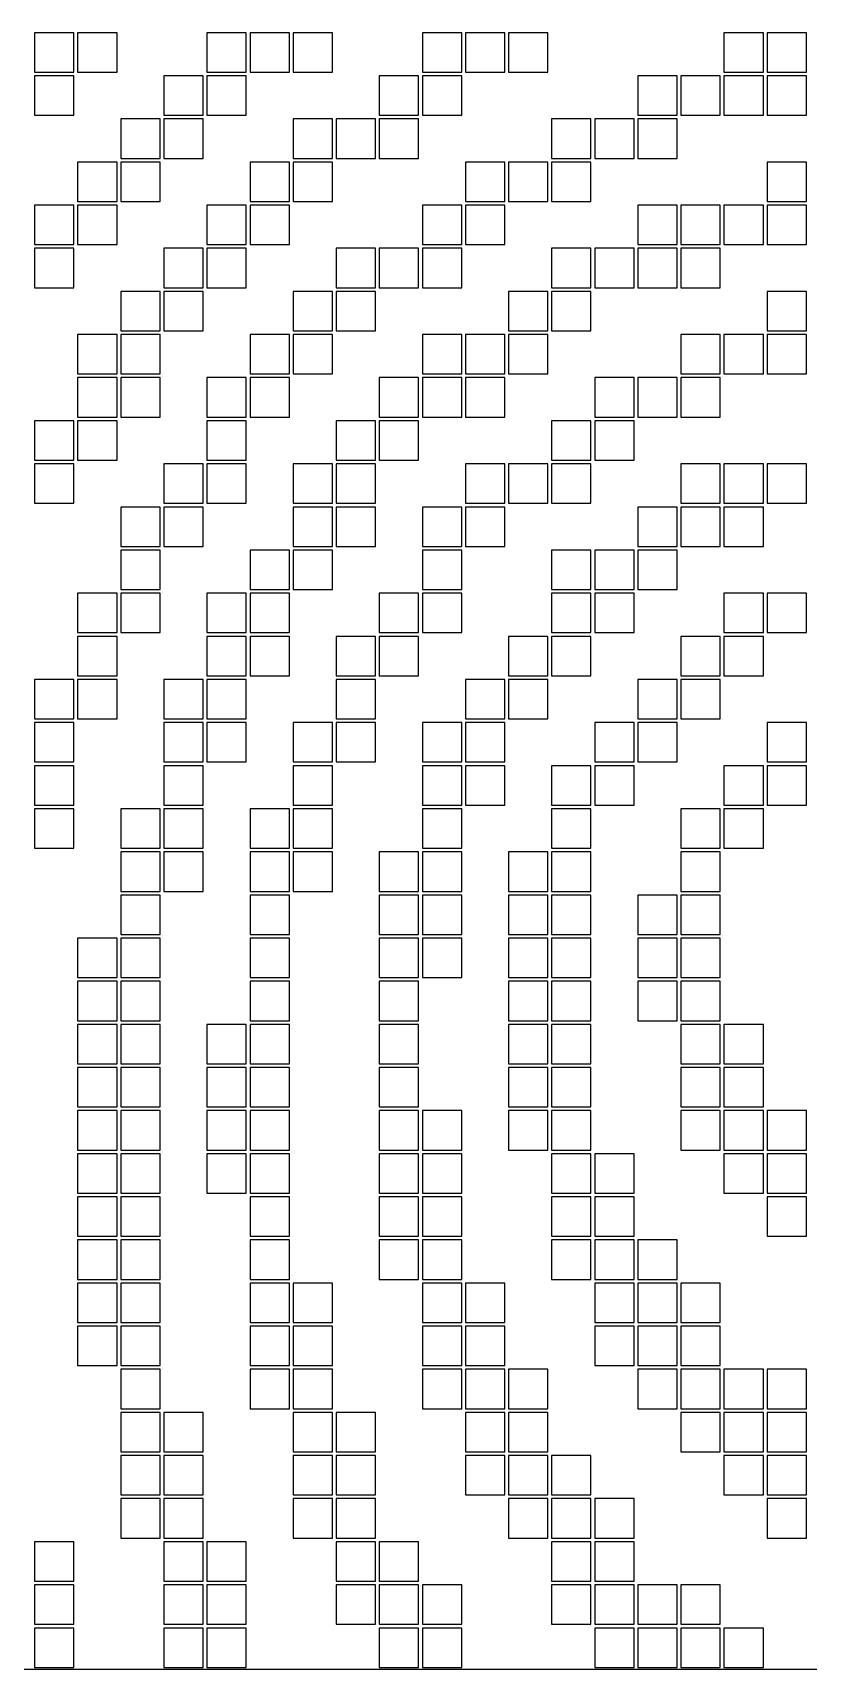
# Model space of a CAD drawing. Extents: x -243 to 243, y -243 to 243.
# Drawn here: x 0 to 115.2, y -243.2 to -0.3 of the extents above; entities that cross this region are included whole.
import ezdxf

# ---------------------------------------------------------------- set-up
doc = ezdxf.new("R2010")
doc.units = 0

msp = doc.modelspace()

# ---------------------------------------------------------------- linework, layer by layer
at = {"layer": 'BOARD'}
msp.add_line((-243.2, -243.2), (243.2, -243.2), dxfattribs=at)
at = {"layer": 'PATCHES'}
for p, q in [((6.125, -0.275), (0.275, -0.275)), ((0.275, -0.275), (0.275, -6.125)), ((6.125, -6.125), (6.125, -0.275)), ((12.525, -0.275), (6.675, -0.275)), ((6.675, -0.275), (6.675, -6.125)), ((12.525, -6.125), (12.525, -0.275)), ((31.725, -0.275), (25.875, -0.275)), ((25.875, -0.275), (25.875, -6.125)), ((31.725, -6.125), (31.725, -0.275)), ((38.125, -0.275), (32.275, -0.275)), ((32.275, -0.275), (32.275, -6.125)), ((38.125, -6.125), (38.125, -0.275)), ((44.525, -0.275), (38.675, -0.275)), ((38.675, -0.275), (38.675, -6.125)), ((44.525, -6.125), (44.525, -0.275)), ((63.725, -0.275), (57.875, -0.275)), ((57.875, -0.275), (57.875, -6.125)), ((63.725, -6.125), (63.725, -0.275)), ((70.125, -0.275), (64.275, -0.275)), ((64.275, -0.275), (64.275, -6.125)), ((70.125, -6.125), (70.125, -0.275)), ((76.525, -0.275), (70.675, -0.275)), ((70.675, -0.275), (70.675, -6.125)), ((76.525, -6.125), (76.525, -0.275)), ((108.525, -0.275), (102.675, -0.275)), ((102.675, -0.275), (102.675, -6.125)), ((108.525, -6.125), (108.525, -0.275)), ((114.925, -0.275), (109.075, -0.275)), ((109.075, -0.275), (109.075, -6.125)), ((114.925, -6.125), (114.925, -0.275)), ((0.275, -6.125), (6.125, -6.125)), ((6.125, -6.675), (0.275, -6.675)), ((0.275, -6.675), (0.275, -12.525)), ((6.125, -12.525), (6.125, -6.675)), ((6.675, -6.125), (12.525, -6.125)), ((25.325, -6.675), (19.475, -6.675)), ((19.475, -6.675), (19.475, -12.525)), ((25.325, -12.525), (25.325, -6.675)), ((25.875, -6.125), (31.725, -6.125)), ((31.725, -6.675), (25.875, -6.675)), ((25.875, -6.675), (25.875, -12.525)), ((31.725, -12.525), (31.725, -6.675)), ((32.275, -6.125), (38.125, -6.125)), ((38.675, -6.125), (44.525, -6.125)), ((57.325, -6.675), (51.475, -6.675)), ((51.475, -6.675), (51.475, -12.525)), ((57.325, -12.525), (57.325, -6.675)), ((57.875, -6.125), (63.725, -6.125)), ((63.725, -6.675), (57.875, -6.675)), ((57.875, -6.675), (57.875, -12.525)), ((63.725, -12.525), (63.725, -6.675)), ((64.275, -6.125), (70.125, -6.125)), ((70.675, -6.125), (76.525, -6.125)), ((95.725, -6.675), (89.875, -6.675)), ((89.875, -6.675), (89.875, -12.525)), ((95.725, -12.525), (95.725, -6.675)), ((102.125, -6.675), (96.275, -6.675)), ((96.275, -6.675), (96.275, -12.525)), ((102.125, -12.525), (102.125, -6.675)), ((102.675, -6.125), (108.525, -6.125)), ((108.525, -6.675), (102.675, -6.675)), ((102.675, -6.675), (102.675, -12.525)), ((108.525, -12.525), (108.525, -6.675)), ((109.075, -6.125), (114.925, -6.125)), ((114.925, -6.675), (109.075, -6.675)), ((109.075, -6.675), (109.075, -12.525)), ((114.925, -12.525), (114.925, -6.675)), ((0.275, -12.525), (6.125, -12.525)), ((18.925, -13.075), (13.075, -13.075)), ((13.075, -13.075), (13.075, -18.925)), ((18.925, -18.925), (18.925, -13.075)), ((19.475, -12.525), (25.325, -12.525)), ((25.325, -13.075), (19.475, -13.075)), ((19.475, -13.075), (19.475, -18.925)), ((25.325, -18.925), (25.325, -13.075)), ((25.875, -12.525), (31.725, -12.525)), ((44.525, -13.075), (38.675, -13.075)), ((38.675, -13.075), (38.675, -18.925)), ((44.525, -18.925), (44.525, -13.075)), ((50.925, -13.075), (45.075, -13.075)), ((45.075, -13.075), (45.075, -18.925)), ((50.925, -18.925), (50.925, -13.075)), ((51.475, -12.525), (57.325, -12.525)), ((57.325, -13.075), (51.475, -13.075)), ((51.475, -13.075), (51.475, -18.925)), ((57.325, -18.925), (57.325, -13.075)), ((57.875, -12.525), (63.725, -12.525)), ((82.925, -13.075), (77.075, -13.075)), ((77.075, -13.075), (77.075, -18.925)), ((82.925, -18.925), (82.925, -13.075)), ((89.325, -13.075), (83.475, -13.075)), ((83.475, -13.075), (83.475, -18.925)), ((89.325, -18.925), (89.325, -13.075)), ((89.875, -12.525), (95.725, -12.525)), ((95.725, -13.075), (89.875, -13.075)), ((89.875, -13.075), (89.875, -18.925)), ((95.725, -18.925), (95.725, -13.075)), ((96.275, -12.525), (102.125, -12.525)), ((102.675, -12.525), (108.525, -12.525)), ((109.075, -12.525), (114.925, -12.525)), ((13.075, -18.925), (18.925, -18.925)), ((19.475, -18.925), (25.325, -18.925)), ((38.675, -18.925), (44.525, -18.925)), ((45.075, -18.925), (50.925, -18.925)), ((51.475, -18.925), (57.325, -18.925)), ((77.075, -18.925), (82.925, -18.925)), ((83.475, -18.925), (89.325, -18.925)), ((89.875, -18.925), (95.725, -18.925)), ((12.525, -19.475), (6.675, -19.475)), ((6.675, -19.475), (6.675, -25.325)), ((12.525, -25.325), (12.525, -19.475)), ((18.925, -19.475), (13.075, -19.475)), ((13.075, -19.475), (13.075, -25.325)), ((18.925, -25.325), (18.925, -19.475)), ((38.125, -19.475), (32.275, -19.475)), ((32.275, -19.475), (32.275, -25.325)), ((38.125, -25.325), (38.125, -19.475)), ((44.525, -19.475), (38.675, -19.475)), ((38.675, -19.475), (38.675, -25.325)), ((44.525, -25.325), (44.525, -19.475)), ((70.125, -19.475), (64.275, -19.475)), ((64.275, -19.475), (64.275, -25.325)), ((70.125, -25.325), (70.125, -19.475)), ((76.525, -19.475), (70.675, -19.475)), ((70.675, -19.475), (70.675, -25.325)), ((76.525, -25.325), (76.525, -19.475)), ((82.925, -19.475), (77.075, -19.475)), ((77.075, -19.475), (77.075, -25.325)), ((82.925, -25.325), (82.925, -19.475)), ((114.925, -19.475), (109.075, -19.475)), ((109.075, -19.475), (109.075, -25.325)), ((114.925, -25.325), (114.925, -19.475)), ((6.125, -25.875), (0.275, -25.875)), ((0.275, -25.875), (0.275, -31.725)), ((6.125, -31.725), (6.125, -25.875)), ((6.675, -25.325), (12.525, -25.325)), ((12.525, -25.875), (6.675, -25.875)), ((6.675, -25.875), (6.675, -31.725)), ((12.525, -31.725), (12.525, -25.875)), ((13.075, -25.325), (18.925, -25.325)), ((31.725, -25.875), (25.875, -25.875)), ((25.875, -25.875), (25.875, -31.725)), ((31.725, -31.725), (31.725, -25.875)), ((32.275, -25.325), (38.125, -25.325)), ((38.125, -25.875), (32.275, -25.875)), ((32.275, -25.875), (32.275, -31.725)), ((38.125, -31.725), (38.125, -25.875)), ((38.675, -25.325), (44.525, -25.325)), ((63.725, -25.875), (57.875, -25.875)), ((57.875, -25.875), (57.875, -31.725)), ((63.725, -31.725), (63.725, -25.875)), ((64.275, -25.325), (70.125, -25.325)), ((70.125, -25.875), (64.275, -25.875)), ((64.275, -25.875), (64.275, -31.725)), ((70.125, -31.725), (70.125, -25.875)), ((70.675, -25.325), (76.525, -25.325)), ((77.075, -25.325), (82.925, -25.325)), ((95.725, -25.875), (89.875, -25.875)), ((89.875, -25.875), (89.875, -31.725)), ((95.725, -31.725), (95.725, -25.875)), ((102.125, -25.875), (96.275, -25.875)), ((96.275, -25.875), (96.275, -31.725)), ((102.125, -31.725), (102.125, -25.875)), ((108.525, -25.875), (102.675, -25.875)), ((102.675, -25.875), (102.675, -31.725)), ((108.525, -31.725), (108.525, -25.875)), ((109.075, -25.325), (114.925, -25.325)), ((114.925, -25.875), (109.075, -25.875)), ((109.075, -25.875), (109.075, -31.725)), ((114.925, -31.725), (114.925, -25.875)), ((0.275, -31.725), (6.125, -31.725)), ((6.125, -32.275), (0.275, -32.275)), ((0.275, -32.275), (0.275, -38.125)), ((6.125, -38.125), (6.125, -32.275)), ((6.675, -31.725), (12.525, -31.725)), ((25.325, -32.275), (19.475, -32.275)), ((19.475, -32.275), (19.475, -38.125)), ((25.325, -38.125), (25.325, -32.275)), ((25.875, -31.725), (31.725, -31.725)), ((31.725, -32.275), (25.875, -32.275)), ((25.875, -32.275), (25.875, -38.125)), ((31.725, -38.125), (31.725, -32.275)), ((32.275, -31.725), (38.125, -31.725)), ((50.925, -32.275), (45.075, -32.275)), ((45.075, -32.275), (45.075, -38.125)), ((50.925, -38.125), (50.925, -32.275)), ((57.325, -32.275), (51.475, -32.275)), ((51.475, -32.275), (51.475, -38.125)), ((57.325, -38.125), (57.325, -32.275)), ((57.875, -31.725), (63.725, -31.725)), ((63.725, -32.275), (57.875, -32.275)), ((57.875, -32.275), (57.875, -38.125)), ((63.725, -38.125), (63.725, -32.275)), ((64.275, -31.725), (70.125, -31.725)), ((82.925, -32.275), (77.075, -32.275)), ((77.075, -32.275), (77.075, -38.125)), ((82.925, -38.125), (82.925, -32.275)), ((89.325, -32.275), (83.475, -32.275)), ((83.475, -32.275), (83.475, -38.125)), ((89.325, -38.125), (89.325, -32.275)), ((89.875, -31.725), (95.725, -31.725)), ((95.725, -32.275), (89.875, -32.275)), ((89.875, -32.275), (89.875, -38.125)), ((95.725, -38.125), (95.725, -32.275)), ((96.275, -31.725), (102.125, -31.725)), ((102.125, -32.275), (96.275, -32.275)), ((96.275, -32.275), (96.275, -38.125)), ((102.125, -38.125), (102.125, -32.275)), ((102.675, -31.725), (108.525, -31.725)), ((109.075, -31.725), (114.925, -31.725)), ((0.275, -38.125), (6.125, -38.125)), ((18.925, -38.675), (13.075, -38.675)), ((13.075, -38.675), (13.075, -44.525)), ((18.925, -44.525), (18.925, -38.675)), ((19.475, -38.125), (25.325, -38.125)), ((25.325, -38.675), (19.475, -38.675)), ((19.475, -38.675), (19.475, -44.525)), ((25.325, -44.525), (25.325, -38.675)), ((25.875, -38.125), (31.725, -38.125)), ((44.525, -38.675), (38.675, -38.675)), ((38.675, -38.675), (38.675, -44.525)), ((44.525, -44.525), (44.525, -38.675)), ((45.075, -38.125), (50.925, -38.125)), ((50.925, -38.675), (45.075, -38.675)), ((45.075, -38.675), (45.075, -44.525)), ((50.925, -44.525), (50.925, -38.675)), ((51.475, -38.125), (57.325, -38.125)), ((57.875, -38.125), (63.725, -38.125)), ((76.525, -38.675), (70.675, -38.675)), ((70.675, -38.675), (70.675, -44.525)), ((76.525, -44.525), (76.525, -38.675)), ((77.075, -38.125), (82.925, -38.125)), ((82.925, -38.675), (77.075, -38.675)), ((77.075, -38.675), (77.075, -44.525)), ((82.925, -44.525), (82.925, -38.675)), ((83.475, -38.125), (89.325, -38.125)), ((89.875, -38.125), (95.725, -38.125)), ((96.275, -38.125), (102.125, -38.125)), ((114.925, -38.675), (109.075, -38.675)), ((109.075, -38.675), (109.075, -44.525)), ((114.925, -44.525), (114.925, -38.675)), ((12.525, -45.075), (6.675, -45.075)), ((6.675, -45.075), (6.675, -50.925)), ((12.525, -50.925), (12.525, -45.075)), ((13.075, -44.525), (18.925, -44.525)), ((18.925, -45.075), (13.075, -45.075)), ((13.075, -45.075), (13.075, -50.925)), ((18.925, -50.925), (18.925, -45.075)), ((19.475, -44.525), (25.325, -44.525)), ((38.125, -45.075), (32.275, -45.075)), ((32.275, -45.075), (32.275, -50.925)), ((38.125, -50.925), (38.125, -45.075)), ((38.675, -44.525), (44.525, -44.525)), ((44.525, -45.075), (38.675, -45.075)), ((38.675, -45.075), (38.675, -50.925)), ((44.525, -50.925), (44.525, -45.075)), ((45.075, -44.525), (50.925, -44.525)), ((63.725, -45.075), (57.875, -45.075)), ((57.875, -45.075), (57.875, -50.925)), ((63.725, -50.925), (63.725, -45.075)), ((70.125, -45.075), (64.275, -45.075)), ((64.275, -45.075), (64.275, -50.925)), ((70.125, -50.925), (70.125, -45.075)), ((70.675, -44.525), (76.525, -44.525)), ((76.525, -45.075), (70.675, -45.075)), ((70.675, -45.075), (70.675, -50.925)), ((76.525, -50.925), (76.525, -45.075)), ((77.075, -44.525), (82.925, -44.525)), ((102.125, -45.075), (96.275, -45.075)), ((96.275, -45.075), (96.275, -50.925)), ((102.125, -50.925), (102.125, -45.075)), ((108.525, -45.075), (102.675, -45.075)), ((102.675, -45.075), (102.675, -50.925)), ((108.525, -50.925), (108.525, -45.075)), ((109.075, -44.525), (114.925, -44.525)), ((114.925, -45.075), (109.075, -45.075)), ((109.075, -45.075), (109.075, -50.925)), ((114.925, -50.925), (114.925, -45.075)), ((6.675, -50.925), (12.525, -50.925)), ((13.075, -50.925), (18.925, -50.925)), ((32.275, -50.925), (38.125, -50.925)), ((38.675, -50.925), (44.525, -50.925)), ((57.875, -50.925), (63.725, -50.925)), ((64.275, -50.925), (70.125, -50.925)), ((70.675, -50.925), (76.525, -50.925)), ((96.275, -50.925), (102.125, -50.925)), ((102.675, -50.925), (108.525, -50.925)), ((109.075, -50.925), (114.925, -50.925)), ((12.525, -51.475), (6.675, -51.475)), ((6.675, -51.475), (6.675, -57.325)), ((12.525, -57.325), (12.525, -51.475)), ((18.925, -51.475), (13.075, -51.475)), ((13.075, -51.475), (13.075, -57.325)), ((18.925, -57.325), (18.925, -51.475)), ((31.725, -51.475), (25.875, -51.475)), ((25.875, -51.475), (25.875, -57.325)), ((31.725, -57.325), (31.725, -51.475)), ((38.125, -51.475), (32.275, -51.475)), ((32.275, -51.475), (32.275, -57.325)), ((38.125, -57.325), (38.125, -51.475)), ((57.325, -51.475), (51.475, -51.475)), ((51.475, -51.475), (51.475, -57.325)), ((57.325, -57.325), (57.325, -51.475)), ((63.725, -51.475), (57.875, -51.475)), ((57.875, -51.475), (57.875, -57.325)), ((63.725, -57.325), (63.725, -51.475)), ((70.125, -51.475), (64.275, -51.475)), ((64.275, -51.475), (64.275, -57.325)), ((70.125, -57.325), (70.125, -51.475)), ((89.325, -51.475), (83.475, -51.475)), ((83.475, -51.475), (83.475, -57.325)), ((89.325, -57.325), (89.325, -51.475)), ((95.725, -51.475), (89.875, -51.475)), ((89.875, -51.475), (89.875, -57.325)), ((95.725, -57.325), (95.725, -51.475)), ((102.125, -51.475), (96.275, -51.475)), ((96.275, -51.475), (96.275, -57.325)), ((102.125, -57.325), (102.125, -51.475)), ((6.125, -57.875), (0.275, -57.875)), ((0.275, -57.875), (0.275, -63.725)), ((6.125, -63.725), (6.125, -57.875)), ((6.675, -57.325), (12.525, -57.325)), ((12.525, -57.875), (6.675, -57.875)), ((6.675, -57.875), (6.675, -63.725)), ((12.525, -63.725), (12.525, -57.875)), ((13.075, -57.325), (18.925, -57.325)), ((25.875, -57.325), (31.725, -57.325)), ((31.725, -57.875), (25.875, -57.875)), ((25.875, -57.875), (25.875, -63.725)), ((31.725, -63.725), (31.725, -57.875)), ((32.275, -57.325), (38.125, -57.325)), ((50.925, -57.875), (45.075, -57.875)), ((45.075, -57.875), (45.075, -63.725)), ((50.925, -63.725), (50.925, -57.875)), ((51.475, -57.325), (57.325, -57.325)), ((57.325, -57.875), (51.475, -57.875)), ((51.475, -57.875), (51.475, -63.725)), ((57.325, -63.725), (57.325, -57.875)), ((57.875, -57.325), (63.725, -57.325)), ((64.275, -57.325), (70.125, -57.325)), ((82.925, -57.875), (77.075, -57.875)), ((77.075, -57.875), (77.075, -63.725)), ((82.925, -63.725), (82.925, -57.875)), ((83.475, -57.325), (89.325, -57.325)), ((89.325, -57.875), (83.475, -57.875)), ((83.475, -57.875), (83.475, -63.725)), ((89.325, -63.725), (89.325, -57.875)), ((89.875, -57.325), (95.725, -57.325)), ((96.275, -57.325), (102.125, -57.325)), ((0.275, -63.725), (6.125, -63.725)), ((6.125, -64.275), (0.275, -64.275)), ((0.275, -64.275), (0.275, -70.125)), ((6.125, -70.125), (6.125, -64.275)), ((6.675, -63.725), (12.525, -63.725)), ((25.325, -64.275), (19.475, -64.275)), ((19.475, -64.275), (19.475, -70.125)), ((25.325, -70.125), (25.325, -64.275)), ((25.875, -63.725), (31.725, -63.725)), ((31.725, -64.275), (25.875, -64.275)), ((25.875, -64.275), (25.875, -70.125)), ((31.725, -70.125), (31.725, -64.275)), ((44.525, -64.275), (38.675, -64.275)), ((38.675, -64.275), (38.675, -70.125)), ((44.525, -70.125), (44.525, -64.275)), ((45.075, -63.725), (50.925, -63.725)), ((50.925, -64.275), (45.075, -64.275)), ((45.075, -64.275), (45.075, -70.125)), ((50.925, -70.125), (50.925, -64.275)), ((51.475, -63.725), (57.325, -63.725)), ((70.125, -64.275), (64.275, -64.275)), ((64.275, -64.275), (64.275, -70.125)), ((70.125, -70.125), (70.125, -64.275)), ((76.525, -64.275), (70.675, -64.275)), ((70.675, -64.275), (70.675, -70.125)), ((76.525, -70.125), (76.525, -64.275)), ((77.075, -63.725), (82.925, -63.725)), ((82.925, -64.275), (77.075, -64.275)), ((77.075, -64.275), (77.075, -70.125)), ((82.925, -70.125), (82.925, -64.275)), ((83.475, -63.725), (89.325, -63.725)), ((102.125, -64.275), (96.275, -64.275)), ((96.275, -64.275), (96.275, -70.125)), ((102.125, -70.125), (102.125, -64.275)), ((108.525, -64.275), (102.675, -64.275)), ((102.675, -64.275), (102.675, -70.125)), ((108.525, -70.125), (108.525, -64.275)), ((114.925, -64.275), (109.075, -64.275)), ((109.075, -64.275), (109.075, -70.125)), ((114.925, -70.125), (114.925, -64.275)), ((0.275, -70.125), (6.125, -70.125)), ((19.475, -70.125), (25.325, -70.125)), ((25.875, -70.125), (31.725, -70.125)), ((38.675, -70.125), (44.525, -70.125)), ((45.075, -70.125), (50.925, -70.125)), ((64.275, -70.125), (70.125, -70.125)), ((70.675, -70.125), (76.525, -70.125)), ((77.075, -70.125), (82.925, -70.125)), ((96.275, -70.125), (102.125, -70.125)), ((102.675, -70.125), (108.525, -70.125)), ((109.075, -70.125), (114.925, -70.125)), ((18.925, -70.675), (13.075, -70.675)), ((13.075, -70.675), (13.075, -76.525)), ((18.925, -76.525), (18.925, -70.675)), ((25.325, -70.675), (19.475, -70.675)), ((19.475, -70.675), (19.475, -76.525)), ((25.325, -76.525), (25.325, -70.675)), ((44.525, -70.675), (38.675, -70.675)), ((38.675, -70.675), (38.675, -76.525)), ((44.525, -76.525), (44.525, -70.675)), ((50.925, -70.675), (45.075, -70.675)), ((45.075, -70.675), (45.075, -76.525)), ((50.925, -76.525), (50.925, -70.675)), ((63.725, -70.675), (57.875, -70.675)), ((57.875, -70.675), (57.875, -76.525)), ((63.725, -76.525), (63.725, -70.675)), ((70.125, -70.675), (64.275, -70.675)), ((64.275, -70.675), (64.275, -76.525)), ((70.125, -76.525), (70.125, -70.675)), ((95.725, -70.675), (89.875, -70.675)), ((89.875, -70.675), (89.875, -76.525)), ((95.725, -76.525), (95.725, -70.675)), ((102.125, -70.675), (96.275, -70.675)), ((96.275, -70.675), (96.275, -76.525)), ((102.125, -76.525), (102.125, -70.675)), ((108.525, -70.675), (102.675, -70.675)), ((102.675, -70.675), (102.675, -76.525)), ((108.525, -76.525), (108.525, -70.675)), ((13.075, -76.525), (18.925, -76.525)), ((18.925, -77.075), (13.075, -77.075)), ((13.075, -77.075), (13.075, -82.925)), ((18.925, -82.925), (18.925, -77.075)), ((19.475, -76.525), (25.325, -76.525)), ((38.125, -77.075), (32.275, -77.075)), ((32.275, -77.075), (32.275, -82.925)), ((38.125, -82.925), (38.125, -77.075)), ((38.675, -76.525), (44.525, -76.525)), ((44.525, -77.075), (38.675, -77.075)), ((38.675, -77.075), (38.675, -82.925)), ((44.525, -82.925), (44.525, -77.075)), ((45.075, -76.525), (50.925, -76.525)), ((57.875, -76.525), (63.725, -76.525)), ((63.725, -77.075), (57.875, -77.075)), ((57.875, -77.075), (57.875, -82.925)), ((63.725, -82.925), (63.725, -77.075)), ((64.275, -76.525), (70.125, -76.525)), ((82.925, -77.075), (77.075, -77.075)), ((77.075, -77.075), (77.075, -82.925)), ((82.925, -82.925), (82.925, -77.075)), ((89.325, -77.075), (83.475, -77.075)), ((83.475, -77.075), (83.475, -82.925)), ((89.325, -82.925), (89.325, -77.075)), ((89.875, -76.525), (95.725, -76.525)), ((95.725, -77.075), (89.875, -77.075)), ((89.875, -77.075), (89.875, -82.925)), ((95.725, -82.925), (95.725, -77.075)), ((96.275, -76.525), (102.125, -76.525)), ((102.675, -76.525), (108.525, -76.525)), ((12.525, -83.475), (6.675, -83.475)), ((6.675, -83.475), (6.675, -89.325)), ((12.525, -89.325), (12.525, -83.475)), ((13.075, -82.925), (18.925, -82.925)), ((18.925, -83.475), (13.075, -83.475)), ((13.075, -83.475), (13.075, -89.325)), ((18.925, -89.325), (18.925, -83.475)), ((31.725, -83.475), (25.875, -83.475)), ((25.875, -83.475), (25.875, -89.325)), ((31.725, -89.325), (31.725, -83.475)), ((32.275, -82.925), (38.125, -82.925)), ((38.125, -83.475), (32.275, -83.475)), ((32.275, -83.475), (32.275, -89.325)), ((38.125, -89.325), (38.125, -83.475)), ((38.675, -82.925), (44.525, -82.925)), ((57.325, -83.475), (51.475, -83.475)), ((51.475, -83.475), (51.475, -89.325)), ((57.325, -89.325), (57.325, -83.475)), ((57.875, -82.925), (63.725, -82.925)), ((63.725, -83.475), (57.875, -83.475)), ((57.875, -83.475), (57.875, -89.325)), ((63.725, -89.325), (63.725, -83.475)), ((77.075, -82.925), (82.925, -82.925)), ((82.925, -83.475), (77.075, -83.475)), ((77.075, -83.475), (77.075, -89.325)), ((82.925, -89.325), (82.925, -83.475)), ((83.475, -82.925), (89.325, -82.925)), ((89.325, -83.475), (83.475, -83.475)), ((83.475, -83.475), (83.475, -89.325)), ((89.325, -89.325), (89.325, -83.475)), ((89.875, -82.925), (95.725, -82.925)), ((108.525, -83.475), (102.675, -83.475)), ((102.675, -83.475), (102.675, -89.325)), ((108.525, -89.325), (108.525, -83.475)), ((114.925, -83.475), (109.075, -83.475)), ((109.075, -83.475), (109.075, -89.325)), ((114.925, -89.325), (114.925, -83.475)), ((6.675, -89.325), (12.525, -89.325)), ((12.525, -89.875), (6.675, -89.875)), ((6.675, -89.875), (6.675, -95.725)), ((12.525, -95.725), (12.525, -89.875)), ((13.075, -89.325), (18.925, -89.325)), ((25.875, -89.325), (31.725, -89.325)), ((31.725, -89.875), (25.875, -89.875)), ((25.875, -89.875), (25.875, -95.725)), ((31.725, -95.725), (31.725, -89.875)), ((32.275, -89.325), (38.125, -89.325)), ((38.125, -89.875), (32.275, -89.875)), ((32.275, -89.875), (32.275, -95.725)), ((38.125, -95.725), (38.125, -89.875)), ((50.925, -89.875), (45.075, -89.875)), ((45.075, -89.875), (45.075, -95.725)), ((50.925, -95.725), (50.925, -89.875)), ((51.475, -89.325), (57.325, -89.325)), ((57.325, -89.875), (51.475, -89.875)), ((51.475, -89.875), (51.475, -95.725)), ((57.325, -95.725), (57.325, -89.875)), ((57.875, -89.325), (63.725, -89.325)), ((76.525, -89.875), (70.675, -89.875)), ((70.675, -89.875), (70.675, -95.725)), ((76.525, -95.725), (76.525, -89.875)), ((77.075, -89.325), (82.925, -89.325)), ((82.925, -89.875), (77.075, -89.875)), ((77.075, -89.875), (77.075, -95.725)), ((82.925, -95.725), (82.925, -89.875)), ((83.475, -89.325), (89.325, -89.325)), ((102.125, -89.875), (96.275, -89.875)), ((96.275, -89.875), (96.275, -95.725)), ((102.125, -95.725), (102.125, -89.875)), ((102.675, -89.325), (108.525, -89.325)), ((108.525, -89.875), (102.675, -89.875)), ((102.675, -89.875), (102.675, -95.725)), ((108.525, -95.725), (108.525, -89.875)), ((109.075, -89.325), (114.925, -89.325)), ((6.125, -96.275), (0.275, -96.275)), ((0.275, -96.275), (0.275, -102.125)), ((6.125, -102.125), (6.125, -96.275)), ((6.675, -95.725), (12.525, -95.725)), ((12.525, -96.275), (6.675, -96.275)), ((6.675, -96.275), (6.675, -102.125)), ((12.525, -102.125), (12.525, -96.275)), ((25.325, -96.275), (19.475, -96.275)), ((19.475, -96.275), (19.475, -102.125)), ((25.325, -102.125), (25.325, -96.275)), ((25.875, -95.725), (31.725, -95.725)), ((31.725, -96.275), (25.875, -96.275)), ((25.875, -96.275), (25.875, -102.125)), ((31.725, -102.125), (31.725, -96.275)), ((32.275, -95.725), (38.125, -95.725)), ((45.075, -95.725), (50.925, -95.725)), ((50.925, -96.275), (45.075, -96.275)), ((45.075, -96.275), (45.075, -102.125)), ((50.925, -102.125), (50.925, -96.275)), ((51.475, -95.725), (57.325, -95.725)), ((70.125, -96.275), (64.275, -96.275)), ((64.275, -96.275), (64.275, -102.125)), ((70.125, -102.125), (70.125, -96.275)), ((70.675, -95.725), (76.525, -95.725)), ((76.525, -96.275), (70.675, -96.275)), ((70.675, -96.275), (70.675, -102.125)), ((76.525, -102.125), (76.525, -96.275)), ((77.075, -95.725), (82.925, -95.725)), ((95.725, -96.275), (89.875, -96.275)), ((89.875, -96.275), (89.875, -102.125)), ((95.725, -102.125), (95.725, -96.275)), ((96.275, -95.725), (102.125, -95.725)), ((102.125, -96.275), (96.275, -96.275)), ((96.275, -96.275), (96.275, -102.125)), ((102.125, -102.125), (102.125, -96.275)), ((102.675, -95.725), (108.525, -95.725)), ((0.275, -102.125), (6.125, -102.125)), ((6.125, -102.675), (0.275, -102.675)), ((0.275, -102.675), (0.275, -108.525)), ((6.125, -108.525), (6.125, -102.675)), ((6.675, -102.125), (12.525, -102.125)), ((19.475, -102.125), (25.325, -102.125)), ((25.325, -102.675), (19.475, -102.675)), ((19.475, -102.675), (19.475, -108.525)), ((25.325, -108.525), (25.325, -102.675)), ((25.875, -102.125), (31.725, -102.125)), ((31.725, -102.675), (25.875, -102.675)), ((25.875, -102.675), (25.875, -108.525)), ((31.725, -108.525), (31.725, -102.675)), ((44.525, -102.675), (38.675, -102.675)), ((38.675, -102.675), (38.675, -108.525)), ((44.525, -108.525), (44.525, -102.675)), ((45.075, -102.125), (50.925, -102.125)), ((50.925, -102.675), (45.075, -102.675)), ((45.075, -102.675), (45.075, -108.525)), ((50.925, -108.525), (50.925, -102.675)), ((63.725, -102.675), (57.875, -102.675)), ((57.875, -102.675), (57.875, -108.525)), ((63.725, -108.525), (63.725, -102.675)), ((64.275, -102.125), (70.125, -102.125)), ((70.125, -102.675), (64.275, -102.675)), ((64.275, -102.675), (64.275, -108.525)), ((70.125, -108.525), (70.125, -102.675)), ((70.675, -102.125), (76.525, -102.125)), ((89.325, -102.675), (83.475, -102.675)), ((83.475, -102.675), (83.475, -108.525)), ((89.325, -108.525), (89.325, -102.675)), ((89.875, -102.125), (95.725, -102.125)), ((95.725, -102.675), (89.875, -102.675)), ((89.875, -102.675), (89.875, -108.525)), ((95.725, -108.525), (95.725, -102.675)), ((96.275, -102.125), (102.125, -102.125)), ((114.925, -102.675), (109.075, -102.675)), ((109.075, -102.675), (109.075, -108.525)), ((114.925, -108.525), (114.925, -102.675)), ((0.275, -108.525), (6.125, -108.525)), ((6.125, -109.075), (0.275, -109.075)), ((0.275, -109.075), (0.275, -114.925)), ((6.125, -114.925), (6.125, -109.075)), ((19.475, -108.525), (25.325, -108.525)), ((25.325, -109.075), (19.475, -109.075)), ((19.475, -109.075), (19.475, -114.925)), ((25.325, -114.925), (25.325, -109.075)), ((25.875, -108.525), (31.725, -108.525)), ((38.675, -108.525), (44.525, -108.525)), ((44.525, -109.075), (38.675, -109.075)), ((38.675, -109.075), (38.675, -114.925)), ((44.525, -114.925), (44.525, -109.075)), ((45.075, -108.525), (50.925, -108.525)), ((57.875, -108.525), (63.725, -108.525)), ((63.725, -109.075), (57.875, -109.075)), ((57.875, -109.075), (57.875, -114.925)), ((63.725, -114.925), (63.725, -109.075)), ((64.275, -108.525), (70.125, -108.525)), ((70.125, -109.075), (64.275, -109.075)), ((64.275, -109.075), (64.275, -114.925)), ((70.125, -114.925), (70.125, -109.075)), ((82.925, -109.075), (77.075, -109.075)), ((77.075, -109.075), (77.075, -114.925)), ((82.925, -114.925), (82.925, -109.075)), ((83.475, -108.525), (89.325, -108.525)), ((89.325, -109.075), (83.475, -109.075)), ((83.475, -109.075), (83.475, -114.925)), ((89.325, -114.925), (89.325, -109.075)), ((89.875, -108.525), (95.725, -108.525)), ((108.525, -109.075), (102.675, -109.075)), ((102.675, -109.075), (102.675, -114.925)), ((108.525, -114.925), (108.525, -109.075)), ((109.075, -108.525), (114.925, -108.525)), ((114.925, -109.075), (109.075, -109.075)), ((109.075, -109.075), (109.075, -114.925)), ((114.925, -114.925), (114.925, -109.075)), ((0.275, -114.925), (6.125, -114.925)), ((6.125, -115.475), (0.275, -115.475)), ((0.275, -115.475), (0.275, -121.325)), ((6.125, -121.325), (6.125, -115.475)), ((18.925, -115.475), (13.075, -115.475)), ((13.075, -115.475), (13.075, -121.325)), ((18.925, -121.325), (18.925, -115.475)), ((19.475, -114.925), (25.325, -114.925)), ((25.325, -115.475), (19.475, -115.475)), ((19.475, -115.475), (19.475, -121.325)), ((25.325, -121.325), (25.325, -115.475)), ((38.125, -115.475), (32.275, -115.475)), ((32.275, -115.475), (32.275, -121.325)), ((38.125, -121.325), (38.125, -115.475)), ((38.675, -114.925), (44.525, -114.925)), ((44.525, -115.475), (38.675, -115.475)), ((38.675, -115.475), (38.675, -121.325)), ((44.525, -121.325), (44.525, -115.475)), ((57.875, -114.925), (63.725, -114.925)), ((63.725, -115.475), (57.875, -115.475)), ((57.875, -115.475), (57.875, -121.325)), ((63.725, -121.325), (63.725, -115.475)), ((64.275, -114.925), (70.125, -114.925)), ((77.075, -114.925), (82.925, -114.925)), ((82.925, -115.475), (77.075, -115.475)), ((77.075, -115.475), (77.075, -121.325)), ((82.925, -121.325), (82.925, -115.475)), ((83.475, -114.925), (89.325, -114.925)), ((102.125, -115.475), (96.275, -115.475)), ((96.275, -115.475), (96.275, -121.325)), ((102.125, -121.325), (102.125, -115.475)), ((102.675, -114.925), (108.525, -114.925)), ((108.525, -115.475), (102.675, -115.475)), ((102.675, -115.475), (102.675, -121.325)), ((108.525, -121.325), (108.525, -115.475)), ((109.075, -114.925), (114.925, -114.925)), ((0.275, -121.325), (6.125, -121.325)), ((13.075, -121.325), (18.925, -121.325)), ((19.475, -121.325), (25.325, -121.325)), ((32.275, -121.325), (38.125, -121.325)), ((38.675, -121.325), (44.525, -121.325)), ((57.875, -121.325), (63.725, -121.325)), ((77.075, -121.325), (82.925, -121.325)), ((96.275, -121.325), (102.125, -121.325)), ((102.675, -121.325), (108.525, -121.325)), ((18.925, -121.875), (13.075, -121.875)), ((13.075, -121.875), (13.075, -127.725)), ((18.925, -127.725), (18.925, -121.875)), ((25.325, -121.875), (19.475, -121.875)), ((19.475, -121.875), (19.475, -127.725)), ((25.325, -127.725), (25.325, -121.875)), ((38.125, -121.875), (32.275, -121.875)), ((32.275, -121.875), (32.275, -127.725)), ((38.125, -127.725), (38.125, -121.875)), ((44.525, -121.875), (38.675, -121.875)), ((38.675, -121.875), (38.675, -127.725)), ((44.525, -127.725), (44.525, -121.875)), ((57.325, -121.875), (51.475, -121.875)), ((51.475, -121.875), (51.475, -127.725)), ((57.325, -127.725), (57.325, -121.875)), ((63.725, -121.875), (57.875, -121.875)), ((57.875, -121.875), (57.875, -127.725)), ((63.725, -127.725), (63.725, -121.875)), ((76.525, -121.875), (70.675, -121.875)), ((70.675, -121.875), (70.675, -127.725)), ((76.525, -127.725), (76.525, -121.875)), ((82.925, -121.875), (77.075, -121.875)), ((77.075, -121.875), (77.075, -127.725)), ((82.925, -127.725), (82.925, -121.875)), ((102.125, -121.875), (96.275, -121.875)), ((96.275, -121.875), (96.275, -127.725)), ((102.125, -127.725), (102.125, -121.875)), ((13.075, -127.725), (18.925, -127.725)), ((18.925, -128.275), (13.075, -128.275)), ((13.075, -128.275), (13.075, -134.125)), ((18.925, -134.125), (18.925, -128.275)), ((19.475, -127.725), (25.325, -127.725)), ((32.275, -127.725), (38.125, -127.725)), ((38.125, -128.275), (32.275, -128.275)), ((32.275, -128.275), (32.275, -134.125)), ((38.125, -134.125), (38.125, -128.275)), ((38.675, -127.725), (44.525, -127.725)), ((51.475, -127.725), (57.325, -127.725)), ((57.325, -128.275), (51.475, -128.275)), ((51.475, -128.275), (51.475, -134.125)), ((57.325, -134.125), (57.325, -128.275)), ((57.875, -127.725), (63.725, -127.725)), ((63.725, -128.275), (57.875, -128.275)), ((57.875, -128.275), (57.875, -134.125)), ((63.725, -134.125), (63.725, -128.275)), ((70.675, -127.725), (76.525, -127.725)), ((76.525, -128.275), (70.675, -128.275)), ((70.675, -128.275), (70.675, -134.125)), ((76.525, -134.125), (76.525, -128.275)), ((77.075, -127.725), (82.925, -127.725)), ((82.925, -128.275), (77.075, -128.275)), ((77.075, -128.275), (77.075, -134.125)), ((82.925, -134.125), (82.925, -128.275)), ((95.725, -128.275), (89.875, -128.275)), ((89.875, -128.275), (89.875, -134.125)), ((95.725, -134.125), (95.725, -128.275)), ((96.275, -127.725), (102.125, -127.725)), ((102.125, -128.275), (96.275, -128.275)), ((96.275, -128.275), (96.275, -134.125)), ((102.125, -134.125), (102.125, -128.275)), ((12.525, -134.675), (6.675, -134.675)), ((6.675, -134.675), (6.675, -140.525)), ((12.525, -140.525), (12.525, -134.675)), ((13.075, -134.125), (18.925, -134.125)), ((18.925, -134.675), (13.075, -134.675)), ((13.075, -134.675), (13.075, -140.525)), ((18.925, -140.525), (18.925, -134.675)), ((32.275, -134.125), (38.125, -134.125)), ((38.125, -134.675), (32.275, -134.675)), ((32.275, -134.675), (32.275, -140.525)), ((38.125, -140.525), (38.125, -134.675)), ((51.475, -134.125), (57.325, -134.125)), ((57.325, -134.675), (51.475, -134.675)), ((51.475, -134.675), (51.475, -140.525)), ((57.325, -140.525), (57.325, -134.675)), ((57.875, -134.125), (63.725, -134.125)), ((63.725, -134.675), (57.875, -134.675)), ((57.875, -134.675), (57.875, -140.525)), ((63.725, -140.525), (63.725, -134.675)), ((70.675, -134.125), (76.525, -134.125)), ((76.525, -134.675), (70.675, -134.675)), ((70.675, -134.675), (70.675, -140.525)), ((76.525, -140.525), (76.525, -134.675)), ((77.075, -134.125), (82.925, -134.125)), ((82.925, -134.675), (77.075, -134.675)), ((77.075, -134.675), (77.075, -140.525)), ((82.925, -140.525), (82.925, -134.675)), ((89.875, -134.125), (95.725, -134.125)), ((95.725, -134.675), (89.875, -134.675)), ((89.875, -134.675), (89.875, -140.525)), ((95.725, -140.525), (95.725, -134.675)), ((96.275, -134.125), (102.125, -134.125)), ((102.125, -134.675), (96.275, -134.675)), ((96.275, -134.675), (96.275, -140.525)), ((102.125, -140.525), (102.125, -134.675)), ((6.675, -140.525), (12.525, -140.525)), ((13.075, -140.525), (18.925, -140.525)), ((32.275, -140.525), (38.125, -140.525)), ((51.475, -140.525), (57.325, -140.525)), ((57.875, -140.525), (63.725, -140.525)), ((70.675, -140.525), (76.525, -140.525)), ((77.075, -140.525), (82.925, -140.525)), ((89.875, -140.525), (95.725, -140.525)), ((96.275, -140.525), (102.125, -140.525)), ((12.525, -141.075), (6.675, -141.075)), ((6.675, -141.075), (6.675, -146.925)), ((12.525, -146.925), (12.525, -141.075)), ((18.925, -141.075), (13.075, -141.075)), ((13.075, -141.075), (13.075, -146.925)), ((18.925, -146.925), (18.925, -141.075)), ((38.125, -141.075), (32.275, -141.075)), ((32.275, -141.075), (32.275, -146.925)), ((38.125, -146.925), (38.125, -141.075)), ((57.325, -141.075), (51.475, -141.075)), ((51.475, -141.075), (51.475, -146.925)), ((57.325, -146.925), (57.325, -141.075)), ((76.525, -141.075), (70.675, -141.075)), ((70.675, -141.075), (70.675, -146.925)), ((76.525, -146.925), (76.525, -141.075)), ((82.925, -141.075), (77.075, -141.075)), ((77.075, -141.075), (77.075, -146.925)), ((82.925, -146.925), (82.925, -141.075)), ((95.725, -141.075), (89.875, -141.075)), ((89.875, -141.075), (89.875, -146.925)), ((95.725, -146.925), (95.725, -141.075)), ((102.125, -141.075), (96.275, -141.075)), ((96.275, -141.075), (96.275, -146.925)), ((102.125, -146.925), (102.125, -141.075)), ((6.675, -146.925), (12.525, -146.925)), ((12.525, -147.475), (6.675, -147.475)), ((6.675, -147.475), (6.675, -153.325)), ((12.525, -153.325), (12.525, -147.475)), ((13.075, -146.925), (18.925, -146.925)), ((18.925, -147.475), (13.075, -147.475)), ((13.075, -147.475), (13.075, -153.325)), ((18.925, -153.325), (18.925, -147.475)), ((31.725, -147.475), (25.875, -147.475)), ((25.875, -147.475), (25.875, -153.325)), ((31.725, -153.325), (31.725, -147.475)), ((32.275, -146.925), (38.125, -146.925)), ((38.125, -147.475), (32.275, -147.475)), ((32.275, -147.475), (32.275, -153.325)), ((38.125, -153.325), (38.125, -147.475)), ((51.475, -146.925), (57.325, -146.925)), ((57.325, -147.475), (51.475, -147.475)), ((51.475, -147.475), (51.475, -153.325)), ((57.325, -153.325), (57.325, -147.475)), ((70.675, -146.925), (76.525, -146.925)), ((76.525, -147.475), (70.675, -147.475)), ((70.675, -147.475), (70.675, -153.325)), ((76.525, -153.325), (76.525, -147.475)), ((77.075, -146.925), (82.925, -146.925)), ((82.925, -147.475), (77.075, -147.475)), ((77.075, -147.475), (77.075, -153.325)), ((82.925, -153.325), (82.925, -147.475)), ((89.875, -146.925), (95.725, -146.925)), ((96.275, -146.925), (102.125, -146.925)), ((102.125, -147.475), (96.275, -147.475)), ((96.275, -147.475), (96.275, -153.325)), ((102.125, -153.325), (102.125, -147.475)), ((108.525, -147.475), (102.675, -147.475)), ((102.675, -147.475), (102.675, -153.325)), ((108.525, -153.325), (108.525, -147.475)), ((6.675, -153.325), (12.525, -153.325)), ((12.525, -153.875), (6.675, -153.875)), ((6.675, -153.875), (6.675, -159.725)), ((12.525, -159.725), (12.525, -153.875)), ((13.075, -153.325), (18.925, -153.325)), ((18.925, -153.875), (13.075, -153.875)), ((13.075, -153.875), (13.075, -159.725)), ((18.925, -159.725), (18.925, -153.875)), ((25.875, -153.325), (31.725, -153.325)), ((31.725, -153.875), (25.875, -153.875)), ((25.875, -153.875), (25.875, -159.725)), ((31.725, -159.725), (31.725, -153.875)), ((32.275, -153.325), (38.125, -153.325)), ((38.125, -153.875), (32.275, -153.875)), ((32.275, -153.875), (32.275, -159.725)), ((38.125, -159.725), (38.125, -153.875)), ((51.475, -153.325), (57.325, -153.325)), ((57.325, -153.875), (51.475, -153.875)), ((51.475, -153.875), (51.475, -159.725)), ((57.325, -159.725), (57.325, -153.875)), ((70.675, -153.325), (76.525, -153.325)), ((76.525, -153.875), (70.675, -153.875)), ((70.675, -153.875), (70.675, -159.725)), ((76.525, -159.725), (76.525, -153.875)), ((77.075, -153.325), (82.925, -153.325)), ((82.925, -153.875), (77.075, -153.875)), ((77.075, -153.875), (77.075, -159.725)), ((82.925, -159.725), (82.925, -153.875)), ((96.275, -153.325), (102.125, -153.325)), ((102.125, -153.875), (96.275, -153.875)), ((96.275, -153.875), (96.275, -159.725)), ((102.125, -159.725), (102.125, -153.875)), ((102.675, -153.325), (108.525, -153.325)), ((108.525, -153.875), (102.675, -153.875)), ((102.675, -153.875), (102.675, -159.725)), ((108.525, -159.725), (108.525, -153.875)), ((6.675, -159.725), (12.525, -159.725)), ((12.525, -160.275), (6.675, -160.275)), ((6.675, -160.275), (6.675, -166.125)), ((12.525, -166.125), (12.525, -160.275)), ((13.075, -159.725), (18.925, -159.725)), ((18.925, -160.275), (13.075, -160.275)), ((13.075, -160.275), (13.075, -166.125)), ((18.925, -166.125), (18.925, -160.275)), ((25.875, -159.725), (31.725, -159.725)), ((31.725, -160.275), (25.875, -160.275)), ((25.875, -160.275), (25.875, -166.125)), ((31.725, -166.125), (31.725, -160.275)), ((32.275, -159.725), (38.125, -159.725)), ((38.125, -160.275), (32.275, -160.275)), ((32.275, -160.275), (32.275, -166.125)), ((38.125, -166.125), (38.125, -160.275)), ((51.475, -159.725), (57.325, -159.725)), ((57.325, -160.275), (51.475, -160.275)), ((51.475, -160.275), (51.475, -166.125)), ((57.325, -166.125), (57.325, -160.275)), ((63.725, -160.275), (57.875, -160.275)), ((57.875, -160.275), (57.875, -166.125)), ((63.725, -166.125), (63.725, -160.275)), ((70.675, -159.725), (76.525, -159.725)), ((76.525, -160.275), (70.675, -160.275)), ((70.675, -160.275), (70.675, -166.125)), ((76.525, -166.125), (76.525, -160.275)), ((77.075, -159.725), (82.925, -159.725)), ((82.925, -160.275), (77.075, -160.275)), ((77.075, -160.275), (77.075, -166.125)), ((82.925, -166.125), (82.925, -160.275)), ((96.275, -159.725), (102.125, -159.725)), ((102.125, -160.275), (96.275, -160.275)), ((96.275, -160.275), (96.275, -166.125)), ((102.125, -166.125), (102.125, -160.275)), ((102.675, -159.725), (108.525, -159.725)), ((108.525, -160.275), (102.675, -160.275)), ((102.675, -160.275), (102.675, -166.125)), ((108.525, -166.125), (108.525, -160.275)), ((114.925, -160.275), (109.075, -160.275)), ((109.075, -160.275), (109.075, -166.125)), ((114.925, -166.125), (114.925, -160.275)), ((6.675, -166.125), (12.525, -166.125)), ((12.525, -166.675), (6.675, -166.675)), ((6.675, -166.675), (6.675, -172.525)), ((12.525, -172.525), (12.525, -166.675)), ((13.075, -166.125), (18.925, -166.125)), ((18.925, -166.675), (13.075, -166.675)), ((13.075, -166.675), (13.075, -172.525)), ((18.925, -172.525), (18.925, -166.675)), ((25.875, -166.125), (31.725, -166.125)), ((31.725, -166.675), (25.875, -166.675)), ((25.875, -166.675), (25.875, -172.525)), ((31.725, -172.525), (31.725, -166.675)), ((32.275, -166.125), (38.125, -166.125)), ((38.125, -166.675), (32.275, -166.675)), ((32.275, -166.675), (32.275, -172.525)), ((38.125, -172.525), (38.125, -166.675)), ((51.475, -166.125), (57.325, -166.125)), ((57.325, -166.675), (51.475, -166.675)), ((51.475, -166.675), (51.475, -172.525)), ((57.325, -172.525), (57.325, -166.675)), ((57.875, -166.125), (63.725, -166.125)), ((63.725, -166.675), (57.875, -166.675)), ((57.875, -166.675), (57.875, -172.525)), ((63.725, -172.525), (63.725, -166.675)), ((70.675, -166.125), (76.525, -166.125)), ((77.075, -166.125), (82.925, -166.125)), ((82.925, -166.675), (77.075, -166.675)), ((77.075, -166.675), (77.075, -172.525)), ((82.925, -172.525), (82.925, -166.675)), ((89.325, -166.675), (83.475, -166.675)), ((83.475, -166.675), (83.475, -172.525)), ((89.325, -172.525), (89.325, -166.675)), ((96.275, -166.125), (102.125, -166.125)), ((102.675, -166.125), (108.525, -166.125)), ((108.525, -166.675), (102.675, -166.675)), ((102.675, -166.675), (102.675, -172.525)), ((108.525, -172.525), (108.525, -166.675)), ((109.075, -166.125), (114.925, -166.125)), ((114.925, -166.675), (109.075, -166.675)), ((109.075, -166.675), (109.075, -172.525)), ((114.925, -172.525), (114.925, -166.675)), ((6.675, -172.525), (12.525, -172.525)), ((12.525, -173.075), (6.675, -173.075)), ((6.675, -173.075), (6.675, -178.925)), ((12.525, -178.925), (12.525, -173.075)), ((13.075, -172.525), (18.925, -172.525)), ((18.925, -173.075), (13.075, -173.075)), ((13.075, -173.075), (13.075, -178.925)), ((18.925, -178.925), (18.925, -173.075)), ((25.875, -172.525), (31.725, -172.525)), ((32.275, -172.525), (38.125, -172.525)), ((38.125, -173.075), (32.275, -173.075)), ((32.275, -173.075), (32.275, -178.925)), ((38.125, -178.925), (38.125, -173.075)), ((51.475, -172.525), (57.325, -172.525)), ((57.325, -173.075), (51.475, -173.075)), ((51.475, -173.075), (51.475, -178.925)), ((57.325, -178.925), (57.325, -173.075)), ((57.875, -172.525), (63.725, -172.525)), ((63.725, -173.075), (57.875, -173.075)), ((57.875, -173.075), (57.875, -178.925)), ((63.725, -178.925), (63.725, -173.075)), ((77.075, -172.525), (82.925, -172.525)), ((82.925, -173.075), (77.075, -173.075)), ((77.075, -173.075), (77.075, -178.925)), ((82.925, -178.925), (82.925, -173.075)), ((83.475, -172.525), (89.325, -172.525)), ((89.325, -173.075), (83.475, -173.075)), ((83.475, -173.075), (83.475, -178.925)), ((89.325, -178.925), (89.325, -173.075)), ((102.675, -172.525), (108.525, -172.525)), ((109.075, -172.525), (114.925, -172.525)), ((114.925, -173.075), (109.075, -173.075)), ((109.075, -173.075), (109.075, -178.925)), ((114.925, -178.925), (114.925, -173.075)), ((6.675, -178.925), (12.525, -178.925)), ((12.525, -179.475), (6.675, -179.475)), ((6.675, -179.475), (6.675, -185.325)), ((12.525, -185.325), (12.525, -179.475)), ((13.075, -178.925), (18.925, -178.925)), ((18.925, -179.475), (13.075, -179.475)), ((13.075, -179.475), (13.075, -185.325)), ((18.925, -185.325), (18.925, -179.475)), ((32.275, -178.925), (38.125, -178.925)), ((38.125, -179.475), (32.275, -179.475)), ((32.275, -179.475), (32.275, -185.325)), ((38.125, -185.325), (38.125, -179.475)), ((51.475, -178.925), (57.325, -178.925)), ((57.325, -179.475), (51.475, -179.475)), ((51.475, -179.475), (51.475, -185.325)), ((57.325, -185.325), (57.325, -179.475)), ((57.875, -178.925), (63.725, -178.925)), ((63.725, -179.475), (57.875, -179.475)), ((57.875, -179.475), (57.875, -185.325)), ((63.725, -185.325), (63.725, -179.475)), ((77.075, -178.925), (82.925, -178.925)), ((82.925, -179.475), (77.075, -179.475)), ((77.075, -179.475), (77.075, -185.325)), ((82.925, -185.325), (82.925, -179.475)), ((83.475, -178.925), (89.325, -178.925)), ((89.325, -179.475), (83.475, -179.475)), ((83.475, -179.475), (83.475, -185.325)), ((89.325, -185.325), (89.325, -179.475)), ((95.725, -179.475), (89.875, -179.475)), ((89.875, -179.475), (89.875, -185.325)), ((95.725, -185.325), (95.725, -179.475)), ((109.075, -178.925), (114.925, -178.925)), ((6.675, -185.325), (12.525, -185.325)), ((12.525, -185.875), (6.675, -185.875)), ((6.675, -185.875), (6.675, -191.725)), ((12.525, -191.725), (12.525, -185.875)), ((13.075, -185.325), (18.925, -185.325)), ((18.925, -185.875), (13.075, -185.875)), ((13.075, -185.875), (13.075, -191.725)), ((18.925, -191.725), (18.925, -185.875)), ((32.275, -185.325), (38.125, -185.325)), ((38.125, -185.875), (32.275, -185.875)), ((32.275, -185.875), (32.275, -191.725)), ((38.125, -191.725), (38.125, -185.875)), ((44.525, -185.875), (38.675, -185.875)), ((38.675, -185.875), (38.675, -191.725)), ((44.525, -191.725), (44.525, -185.875)), ((51.475, -185.325), (57.325, -185.325)), ((57.875, -185.325), (63.725, -185.325)), ((63.725, -185.875), (57.875, -185.875)), ((57.875, -185.875), (57.875, -191.725)), ((63.725, -191.725), (63.725, -185.875)), ((70.125, -185.875), (64.275, -185.875)), ((64.275, -185.875), (64.275, -191.725)), ((70.125, -191.725), (70.125, -185.875)), ((77.075, -185.325), (82.925, -185.325)), ((83.475, -185.325), (89.325, -185.325)), ((89.325, -185.875), (83.475, -185.875)), ((83.475, -185.875), (83.475, -191.725)), ((89.325, -191.725), (89.325, -185.875)), ((89.875, -185.325), (95.725, -185.325)), ((95.725, -185.875), (89.875, -185.875)), ((89.875, -185.875), (89.875, -191.725)), ((95.725, -191.725), (95.725, -185.875)), ((102.125, -185.875), (96.275, -185.875)), ((96.275, -185.875), (96.275, -191.725)), ((102.125, -191.725), (102.125, -185.875)), ((6.675, -191.725), (12.525, -191.725)), ((13.075, -191.725), (18.925, -191.725)), ((32.275, -191.725), (38.125, -191.725)), ((38.675, -191.725), (44.525, -191.725)), ((57.875, -191.725), (63.725, -191.725)), ((64.275, -191.725), (70.125, -191.725)), ((83.475, -191.725), (89.325, -191.725)), ((89.875, -191.725), (95.725, -191.725)), ((96.275, -191.725), (102.125, -191.725)), ((12.525, -192.275), (6.675, -192.275)), ((6.675, -192.275), (6.675, -198.125)), ((12.525, -198.125), (12.525, -192.275)), ((18.925, -192.275), (13.075, -192.275)), ((13.075, -192.275), (13.075, -198.125)), ((18.925, -198.125), (18.925, -192.275)), ((38.125, -192.275), (32.275, -192.275)), ((32.275, -192.275), (32.275, -198.125)), ((38.125, -198.125), (38.125, -192.275)), ((44.525, -192.275), (38.675, -192.275)), ((38.675, -192.275), (38.675, -198.125)), ((44.525, -198.125), (44.525, -192.275)), ((63.725, -192.275), (57.875, -192.275)), ((57.875, -192.275), (57.875, -198.125)), ((63.725, -198.125), (63.725, -192.275)), ((70.125, -192.275), (64.275, -192.275)), ((64.275, -192.275), (64.275, -198.125)), ((70.125, -198.125), (70.125, -192.275)), ((89.325, -192.275), (83.475, -192.275)), ((83.475, -192.275), (83.475, -198.125)), ((89.325, -198.125), (89.325, -192.275)), ((95.725, -192.275), (89.875, -192.275)), ((89.875, -192.275), (89.875, -198.125)), ((95.725, -198.125), (95.725, -192.275)), ((102.125, -192.275), (96.275, -192.275)), ((96.275, -192.275), (96.275, -198.125)), ((102.125, -198.125), (102.125, -192.275)), ((6.675, -198.125), (12.525, -198.125)), ((13.075, -198.125), (18.925, -198.125)), ((18.925, -198.675), (13.075, -198.675)), ((13.075, -198.675), (13.075, -204.525)), ((18.925, -204.525), (18.925, -198.675)), ((32.275, -198.125), (38.125, -198.125)), ((38.125, -198.675), (32.275, -198.675)), ((32.275, -198.675), (32.275, -204.525)), ((38.125, -204.525), (38.125, -198.675)), ((38.675, -198.125), (44.525, -198.125)), ((44.525, -198.675), (38.675, -198.675)), ((38.675, -198.675), (38.675, -204.525)), ((44.525, -204.525), (44.525, -198.675)), ((57.875, -198.125), (63.725, -198.125)), ((63.725, -198.675), (57.875, -198.675)), ((57.875, -198.675), (57.875, -204.525)), ((63.725, -204.525), (63.725, -198.675)), ((64.275, -198.125), (70.125, -198.125)), ((70.125, -198.675), (64.275, -198.675)), ((64.275, -198.675), (64.275, -204.525)), ((70.125, -204.525), (70.125, -198.675)), ((76.525, -198.675), (70.675, -198.675)), ((70.675, -198.675), (70.675, -204.525)), ((76.525, -204.525), (76.525, -198.675)), ((83.475, -198.125), (89.325, -198.125)), ((89.875, -198.125), (95.725, -198.125)), ((95.725, -198.675), (89.875, -198.675)), ((89.875, -198.675), (89.875, -204.525)), ((95.725, -204.525), (95.725, -198.675)), ((96.275, -198.125), (102.125, -198.125)), ((102.125, -198.675), (96.275, -198.675)), ((96.275, -198.675), (96.275, -204.525)), ((102.125, -204.525), (102.125, -198.675)), ((108.525, -198.675), (102.675, -198.675)), ((102.675, -198.675), (102.675, -204.525)), ((108.525, -204.525), (108.525, -198.675)), ((114.925, -198.675), (109.075, -198.675)), ((109.075, -198.675), (109.075, -204.525)), ((114.925, -204.525), (114.925, -198.675)), ((13.075, -204.525), (18.925, -204.525)), ((18.925, -205.075), (13.075, -205.075)), ((13.075, -205.075), (13.075, -210.925)), ((18.925, -210.925), (18.925, -205.075)), ((25.325, -205.075), (19.475, -205.075)), ((19.475, -205.075), (19.475, -210.925)), ((25.325, -210.925), (25.325, -205.075)), ((32.275, -204.525), (38.125, -204.525)), ((38.675, -204.525), (44.525, -204.525)), ((44.525, -205.075), (38.675, -205.075)), ((38.675, -205.075), (38.675, -210.925)), ((44.525, -210.925), (44.525, -205.075)), ((50.925, -205.075), (45.075, -205.075)), ((45.075, -205.075), (45.075, -210.925)), ((50.925, -210.925), (50.925, -205.075)), ((57.875, -204.525), (63.725, -204.525)), ((64.275, -204.525), (70.125, -204.525)), ((70.125, -205.075), (64.275, -205.075)), ((64.275, -205.075), (64.275, -210.925)), ((70.125, -210.925), (70.125, -205.075)), ((70.675, -204.525), (76.525, -204.525)), ((76.525, -205.075), (70.675, -205.075)), ((70.675, -205.075), (70.675, -210.925)), ((76.525, -210.925), (76.525, -205.075)), ((89.875, -204.525), (95.725, -204.525)), ((96.275, -204.525), (102.125, -204.525)), ((102.125, -205.075), (96.275, -205.075)), ((96.275, -205.075), (96.275, -210.925)), ((102.125, -210.925), (102.125, -205.075)), ((102.675, -204.525), (108.525, -204.525)), ((108.525, -205.075), (102.675, -205.075)), ((102.675, -205.075), (102.675, -210.925)), ((108.525, -210.925), (108.525, -205.075)), ((109.075, -204.525), (114.925, -204.525)), ((114.925, -205.075), (109.075, -205.075)), ((109.075, -205.075), (109.075, -210.925)), ((114.925, -210.925), (114.925, -205.075)), ((13.075, -210.925), (18.925, -210.925)), ((19.475, -210.925), (25.325, -210.925)), ((38.675, -210.925), (44.525, -210.925)), ((45.075, -210.925), (50.925, -210.925)), ((64.275, -210.925), (70.125, -210.925)), ((70.675, -210.925), (76.525, -210.925)), ((96.275, -210.925), (102.125, -210.925)), ((102.675, -210.925), (108.525, -210.925)), ((109.075, -210.925), (114.925, -210.925)), ((18.925, -211.475), (13.075, -211.475)), ((13.075, -211.475), (13.075, -217.325)), ((18.925, -217.325), (18.925, -211.475)), ((25.325, -211.475), (19.475, -211.475)), ((19.475, -211.475), (19.475, -217.325)), ((25.325, -217.325), (25.325, -211.475)), ((44.525, -211.475), (38.675, -211.475)), ((38.675, -211.475), (38.675, -217.325)), ((44.525, -217.325), (44.525, -211.475)), ((50.925, -211.475), (45.075, -211.475)), ((45.075, -211.475), (45.075, -217.325)), ((50.925, -217.325), (50.925, -211.475)), ((70.125, -211.475), (64.275, -211.475)), ((64.275, -211.475), (64.275, -217.325)), ((70.125, -217.325), (70.125, -211.475)), ((76.525, -211.475), (70.675, -211.475)), ((70.675, -211.475), (70.675, -217.325)), ((76.525, -217.325), (76.525, -211.475)), ((82.925, -211.475), (77.075, -211.475)), ((77.075, -211.475), (77.075, -217.325)), ((82.925, -217.325), (82.925, -211.475)), ((108.525, -211.475), (102.675, -211.475)), ((102.675, -211.475), (102.675, -217.325)), ((108.525, -217.325), (108.525, -211.475)), ((114.925, -211.475), (109.075, -211.475)), ((109.075, -211.475), (109.075, -217.325)), ((114.925, -217.325), (114.925, -211.475)), ((13.075, -217.325), (18.925, -217.325)), ((18.925, -217.875), (13.075, -217.875)), ((13.075, -217.875), (13.075, -223.725)), ((18.925, -223.725), (18.925, -217.875)), ((19.475, -217.325), (25.325, -217.325)), ((25.325, -217.875), (19.475, -217.875)), ((19.475, -217.875), (19.475, -223.725)), ((25.325, -223.725), (25.325, -217.875)), ((38.675, -217.325), (44.525, -217.325)), ((44.525, -217.875), (38.675, -217.875)), ((38.675, -217.875), (38.675, -223.725)), ((44.525, -223.725), (44.525, -217.875)), ((45.075, -217.325), (50.925, -217.325)), ((50.925, -217.875), (45.075, -217.875)), ((45.075, -217.875), (45.075, -223.725)), ((50.925, -223.725), (50.925, -217.875)), ((64.275, -217.325), (70.125, -217.325)), ((70.675, -217.325), (76.525, -217.325)), ((76.525, -217.875), (70.675, -217.875)), ((70.675, -217.875), (70.675, -223.725)), ((76.525, -223.725), (76.525, -217.875)), ((77.075, -217.325), (82.925, -217.325)), ((82.925, -217.875), (77.075, -217.875)), ((77.075, -217.875), (77.075, -223.725)), ((82.925, -223.725), (82.925, -217.875)), ((89.325, -217.875), (83.475, -217.875)), ((83.475, -217.875), (83.475, -223.725)), ((89.325, -223.725), (89.325, -217.875)), ((102.675, -217.325), (108.525, -217.325)), ((109.075, -217.325), (114.925, -217.325)), ((114.925, -217.875), (109.075, -217.875)), ((109.075, -217.875), (109.075, -223.725)), ((114.925, -223.725), (114.925, -217.875)), ((6.125, -224.275), (0.275, -224.275)), ((0.275, -224.275), (0.275, -230.125)), ((6.125, -230.125), (6.125, -224.275)), ((13.075, -223.725), (18.925, -223.725)), ((19.475, -223.725), (25.325, -223.725)), ((25.325, -224.275), (19.475, -224.275)), ((19.475, -224.275), (19.475, -230.125)), ((25.325, -230.125), (25.325, -224.275)), ((31.725, -224.275), (25.875, -224.275)), ((25.875, -224.275), (25.875, -230.125)), ((31.725, -230.125), (31.725, -224.275)), ((38.675, -223.725), (44.525, -223.725)), ((45.075, -223.725), (50.925, -223.725)), ((50.925, -224.275), (45.075, -224.275)), ((45.075, -224.275), (45.075, -230.125)), ((50.925, -230.125), (50.925, -224.275)), ((57.325, -224.275), (51.475, -224.275)), ((51.475, -224.275), (51.475, -230.125)), ((57.325, -230.125), (57.325, -224.275)), ((70.675, -223.725), (76.525, -223.725)), ((77.075, -223.725), (82.925, -223.725)), ((82.925, -224.275), (77.075, -224.275)), ((77.075, -224.275), (77.075, -230.125)), ((82.925, -230.125), (82.925, -224.275)), ((83.475, -223.725), (89.325, -223.725)), ((89.325, -224.275), (83.475, -224.275)), ((83.475, -224.275), (83.475, -230.125)), ((89.325, -230.125), (89.325, -224.275)), ((109.075, -223.725), (114.925, -223.725)), ((0.275, -230.125), (6.125, -230.125)), ((6.125, -230.675), (0.275, -230.675)), ((0.275, -230.675), (0.275, -236.525)), ((6.125, -236.525), (6.125, -230.675)), ((19.475, -230.125), (25.325, -230.125)), ((25.325, -230.675), (19.475, -230.675)), ((19.475, -230.675), (19.475, -236.525)), ((25.325, -236.525), (25.325, -230.675)), ((25.875, -230.125), (31.725, -230.125)), ((31.725, -230.675), (25.875, -230.675)), ((25.875, -230.675), (25.875, -236.525)), ((31.725, -236.525), (31.725, -230.675)), ((45.075, -230.125), (50.925, -230.125)), ((50.925, -230.675), (45.075, -230.675)), ((45.075, -230.675), (45.075, -236.525)), ((50.925, -236.525), (50.925, -230.675)), ((51.475, -230.125), (57.325, -230.125)), ((57.325, -230.675), (51.475, -230.675)), ((51.475, -230.675), (51.475, -236.525)), ((57.325, -236.525), (57.325, -230.675)), ((63.725, -230.675), (57.875, -230.675)), ((57.875, -230.675), (57.875, -236.525)), ((63.725, -236.525), (63.725, -230.675)), ((77.075, -230.125), (82.925, -230.125)), ((82.925, -230.675), (77.075, -230.675)), ((77.075, -230.675), (77.075, -236.525)), ((82.925, -236.525), (82.925, -230.675)), ((83.475, -230.125), (89.325, -230.125)), ((89.325, -230.675), (83.475, -230.675)), ((83.475, -230.675), (83.475, -236.525)), ((89.325, -236.525), (89.325, -230.675)), ((95.725, -230.675), (89.875, -230.675)), ((89.875, -230.675), (89.875, -236.525)), ((95.725, -236.525), (95.725, -230.675)), ((102.125, -230.675), (96.275, -230.675)), ((96.275, -230.675), (96.275, -236.525)), ((102.125, -236.525), (102.125, -230.675)), ((0.275, -236.525), (6.125, -236.525)), ((6.125, -237.075), (0.275, -237.075)), ((0.275, -237.075), (0.275, -242.925)), ((6.125, -242.925), (6.125, -237.075)), ((19.475, -236.525), (25.325, -236.525)), ((25.325, -237.075), (19.475, -237.075)), ((19.475, -237.075), (19.475, -242.925)), ((25.325, -242.925), (25.325, -237.075)), ((25.875, -236.525), (31.725, -236.525)), ((31.725, -237.075), (25.875, -237.075)), ((25.875, -237.075), (25.875, -242.925)), ((31.725, -242.925), (31.725, -237.075)), ((45.075, -236.525), (50.925, -236.525)), ((51.475, -236.525), (57.325, -236.525)), ((57.325, -237.075), (51.475, -237.075)), ((51.475, -237.075), (51.475, -242.925)), ((57.325, -242.925), (57.325, -237.075)), ((57.875, -236.525), (63.725, -236.525)), ((63.725, -237.075), (57.875, -237.075)), ((57.875, -237.075), (57.875, -242.925)), ((63.725, -242.925), (63.725, -237.075)), ((77.075, -236.525), (82.925, -236.525)), ((83.475, -236.525), (89.325, -236.525)), ((89.325, -237.075), (83.475, -237.075)), ((83.475, -237.075), (83.475, -242.925)), ((89.325, -242.925), (89.325, -237.075)), ((89.875, -236.525), (95.725, -236.525)), ((95.725, -237.075), (89.875, -237.075)), ((89.875, -237.075), (89.875, -242.925)), ((95.725, -242.925), (95.725, -237.075)), ((96.275, -236.525), (102.125, -236.525)), ((102.125, -237.075), (96.275, -237.075)), ((96.275, -237.075), (96.275, -242.925)), ((102.125, -242.925), (102.125, -237.075)), ((108.525, -237.075), (102.675, -237.075)), ((102.675, -237.075), (102.675, -242.925)), ((108.525, -242.925), (108.525, -237.075)), ((0.275, -242.925), (6.125, -242.925)), ((19.475, -242.925), (25.325, -242.925)), ((25.875, -242.925), (31.725, -242.925)), ((51.475, -242.925), (57.325, -242.925)), ((57.875, -242.925), (63.725, -242.925)), ((83.475, -242.925), (89.325, -242.925)), ((89.875, -242.925), (95.725, -242.925)), ((96.275, -242.925), (102.125, -242.925)), ((102.675, -242.925), (108.525, -242.925))]:
    msp.add_line(p, q, dxfattribs=at)

doc.saveas('drawing.dxf')
